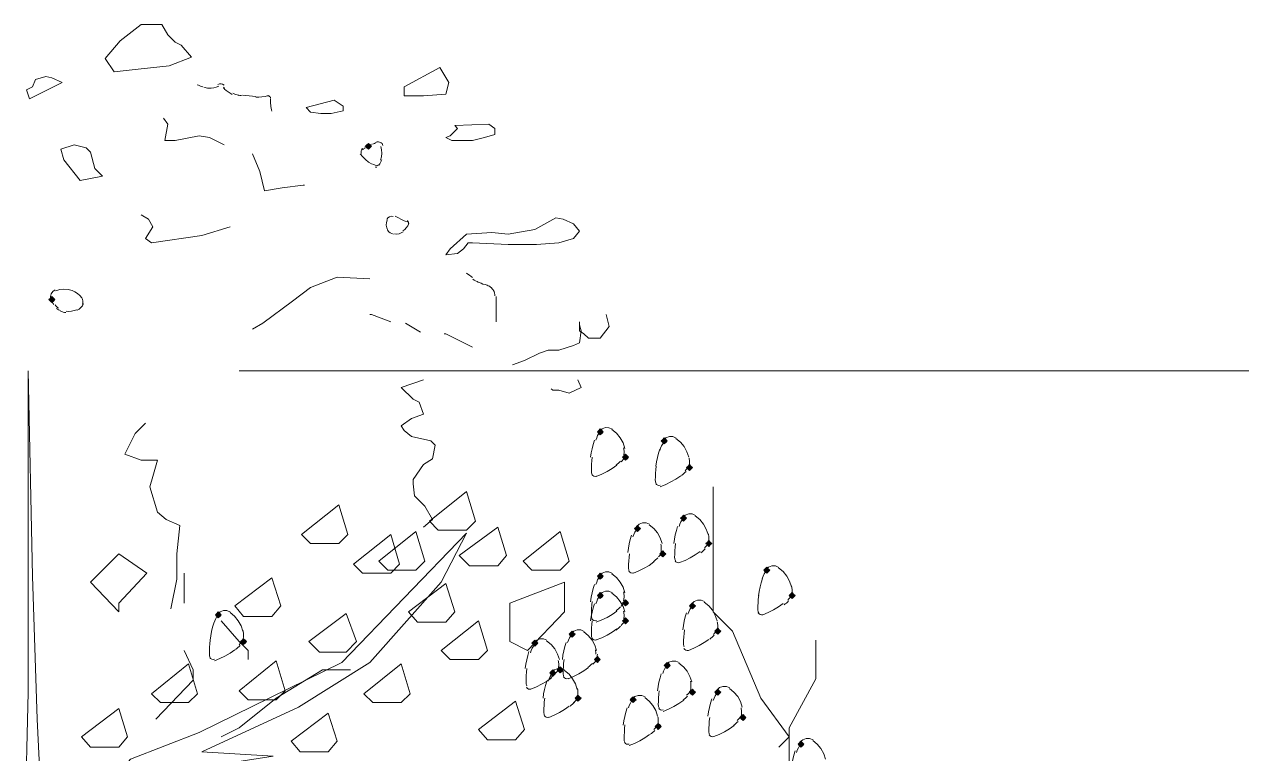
# Model space of a CAD drawing. Header units: millimetres. Extents: x 0 to 420, y 0 to 297.
# Drawn here: x 96.93 to 114.27, y 103.82 to 114.19 of the extents above; entities that cross this region are included whole.
import ezdxf

# ---------------------------------------------------------------- set-up
doc = ezdxf.new("R2010")
doc.units = ezdxf.units.MM

msp = doc.modelspace()

# ---------------------------------------------------------------- hatches: boundary and pattern name
for points in [[(101.833, 112.501), (101.812, 112.48), (101.791, 112.459), (101.812, 112.437), (101.833, 112.416), (101.854, 112.437), (101.875, 112.459), (101.854, 112.48), (101.833, 112.501)], [(97.324, 110.321), (97.303, 110.3), (97.282, 110.278), (97.303, 110.257), (97.324, 110.236), (97.346, 110.257), (97.367, 110.278), (97.346, 110.3), (97.324, 110.321)], [(105.135, 108.437), (105.114, 108.416), (105.093, 108.395), (105.114, 108.373), (105.135, 108.352), (105.156, 108.373), (105.177, 108.395), (105.156, 108.416), (105.135, 108.437)], [(106.045, 108.31), (106.024, 108.289), (106.003, 108.268), (106.024, 108.246), (106.045, 108.225), (106.066, 108.246), (106.087, 108.268), (106.066, 108.289), (106.045, 108.31)], [(105.495, 108.077), (105.474, 108.056), (105.452, 108.035), (105.474, 108.013), (105.495, 107.992), (105.516, 108.013), (105.537, 108.035), (105.516, 108.056), (105.495, 108.077)], [(106.405, 107.929), (106.384, 107.908), (106.362, 107.887), (106.384, 107.865), (106.405, 107.844), (106.426, 107.865), (106.447, 107.887), (106.426, 107.908), (106.405, 107.929)], [(106.32, 107.209), (106.299, 107.188), (106.278, 107.167), (106.299, 107.146), (106.32, 107.125), (106.341, 107.146), (106.362, 107.167), (106.341, 107.188), (106.32, 107.209)], [(105.664, 107.061), (105.643, 107.04), (105.622, 107.019), (105.643, 106.997), (105.664, 106.976), (105.685, 106.997), (105.706, 107.019), (105.685, 107.04), (105.664, 107.061)], [(106.68, 106.849), (106.659, 106.828), (106.638, 106.807), (106.659, 106.786), (106.68, 106.765), (106.701, 106.786), (106.722, 106.807), (106.701, 106.828), (106.68, 106.849)], [(106.024, 106.701), (106.003, 106.68), (105.982, 106.659), (106.003, 106.638), (106.024, 106.616), (106.045, 106.638), (106.066, 106.659), (106.045, 106.68), (106.024, 106.701)], [(107.505, 106.468), (107.484, 106.447), (107.463, 106.426), (107.484, 106.405), (107.505, 106.384), (107.527, 106.405), (107.548, 106.426), (107.527, 106.447), (107.505, 106.468)], [(105.135, 106.384), (105.114, 106.362), (105.093, 106.341), (105.114, 106.32), (105.135, 106.299), (105.156, 106.32), (105.177, 106.341), (105.156, 106.362), (105.135, 106.384)], [(105.135, 106.109), (105.114, 106.087), (105.093, 106.066), (105.114, 106.045), (105.135, 106.024), (105.156, 106.045), (105.177, 106.066), (105.156, 106.087), (105.135, 106.109)], [(107.865, 106.109), (107.844, 106.087), (107.823, 106.066), (107.844, 106.045), (107.865, 106.024), (107.887, 106.045), (107.908, 106.066), (107.887, 106.087), (107.865, 106.109)], [(105.495, 106.003), (105.474, 105.981), (105.452, 105.96), (105.474, 105.939), (105.495, 105.918), (105.516, 105.939), (105.537, 105.96), (105.516, 105.981), (105.495, 106.003)], [(106.447, 105.96), (106.426, 105.939), (106.405, 105.918), (106.426, 105.897), (106.447, 105.876), (106.468, 105.897), (106.49, 105.918), (106.468, 105.939), (106.447, 105.96)], [(99.695, 105.833), (99.674, 105.812), (99.653, 105.791), (99.674, 105.77), (99.695, 105.749), (99.716, 105.77), (99.737, 105.791), (99.716, 105.812), (99.695, 105.833)], [(105.495, 105.749), (105.474, 105.727), (105.452, 105.706), (105.474, 105.685), (105.495, 105.664), (105.516, 105.685), (105.537, 105.706), (105.516, 105.727), (105.495, 105.749)], [(106.807, 105.6), (106.786, 105.579), (106.765, 105.558), (106.786, 105.537), (106.807, 105.516), (106.828, 105.537), (106.849, 105.558), (106.828, 105.579), (106.807, 105.6)], [(100.055, 105.452), (100.034, 105.431), (100.012, 105.41), (100.034, 105.389), (100.055, 105.368), (100.076, 105.389), (100.097, 105.41), (100.076, 105.431), (100.055, 105.452)], [(104.204, 105.431), (104.182, 105.41), (104.161, 105.389), (104.182, 105.368), (104.204, 105.346), (104.225, 105.368), (104.246, 105.389), (104.225, 105.41), (104.204, 105.431)], [(104.733, 105.558), (104.712, 105.537), (104.69, 105.516), (104.712, 105.495), (104.733, 105.473), (104.754, 105.495), (104.775, 105.516), (104.754, 105.537), (104.733, 105.558)], [(104.563, 105.05), (104.542, 105.029), (104.521, 105.008), (104.542, 104.987), (104.563, 104.966), (104.585, 104.987), (104.606, 105.008), (104.585, 105.029), (104.563, 105.05)], [(105.093, 105.198), (105.071, 105.177), (105.05, 105.156), (105.071, 105.135), (105.093, 105.114), (105.114, 105.135), (105.135, 105.156), (105.114, 105.177), (105.093, 105.198)], [(106.087, 105.114), (106.066, 105.093), (106.045, 105.071), (106.066, 105.05), (106.087, 105.029), (106.109, 105.05), (106.13, 105.071), (106.109, 105.093), (106.087, 105.114)], [(104.458, 105.008), (104.436, 104.987), (104.415, 104.966), (104.436, 104.944), (104.458, 104.923), (104.479, 104.944), (104.5, 104.966), (104.479, 104.987), (104.458, 105.008)], [(106.447, 104.733), (106.426, 104.712), (106.405, 104.69), (106.426, 104.669), (106.447, 104.648), (106.468, 104.669), (106.49, 104.69), (106.468, 104.712), (106.447, 104.733)], [(106.807, 104.733), (106.786, 104.712), (106.765, 104.69), (106.786, 104.669), (106.807, 104.648), (106.828, 104.669), (106.849, 104.69), (106.828, 104.712), (106.807, 104.733)], [(104.817, 104.648), (104.796, 104.627), (104.775, 104.606), (104.796, 104.584), (104.817, 104.563), (104.838, 104.584), (104.86, 104.606), (104.838, 104.627), (104.817, 104.648)], [(105.601, 104.627), (105.579, 104.606), (105.558, 104.584), (105.579, 104.563), (105.601, 104.542), (105.622, 104.563), (105.643, 104.584), (105.622, 104.606), (105.601, 104.627)], [(107.167, 104.373), (107.146, 104.352), (107.125, 104.33), (107.146, 104.309), (107.167, 104.288), (107.188, 104.309), (107.209, 104.33), (107.188, 104.352), (107.167, 104.373)], [(105.96, 104.246), (105.939, 104.225), (105.918, 104.204), (105.939, 104.182), (105.96, 104.161), (105.982, 104.182), (106.003, 104.204), (105.982, 104.225), (105.96, 104.246)], [(107.992, 103.992), (107.971, 103.971), (107.95, 103.95), (107.971, 103.928), (107.992, 103.907), (108.013, 103.928), (108.035, 103.95), (108.013, 103.971), (107.992, 103.992)]]:
    msp.add_hatch(color=7).paths.add_polyline_path(points)

# ---------------------------------------------------------------- linework, layer by layer
at = {"lineweight": 13}
for points in [[(98.891, 114.194), (98.594, 114.194), (98.298, 113.961), (98.086, 113.707), (98.213, 113.517), (98.594, 113.559), (98.996, 113.602), (99.314, 113.729), (99.166, 113.898), (99.081, 113.94), (98.975, 114.046)], [(102.341, 113.305), (102.849, 113.58), (102.976, 113.369), (102.934, 113.199), (102.616, 113.178), (102.426, 113.178), (102.341, 113.178)], [(97.007, 113.136), (97.473, 113.369), (97.324, 113.432), (97.24, 113.453), (97.092, 113.411), (97.049, 113.305), (96.965, 113.263)], [(100.944, 113.009), (101.346, 113.115), (101.473, 113.03), (101.473, 112.966), (101.304, 112.924), (101.155, 112.924), (101.007, 112.945)], [(103.061, 112.755), (103.547, 112.776), (103.632, 112.712), (103.632, 112.628), (103.484, 112.586), (103.315, 112.543), (103.124, 112.543), (103.018, 112.543), (102.934, 112.586), (102.997, 112.607), (103.103, 112.712)], [(97.642, 112.48), (97.451, 112.416), (97.494, 112.268), (97.727, 111.972), (98.044, 112.035), (97.938, 112.141), (97.875, 112.374), (97.811, 112.437)], [(102.997, 110.998), (103.23, 111.21), (103.59, 111.231), (103.823, 111.21), (104.204, 111.273), (104.5, 111.443), (104.606, 111.421), (104.754, 111.358), (104.838, 111.252), (104.754, 111.146), (104.542, 111.083), (104.225, 111.062), (103.823, 111.062), (103.315, 111.083), (103.251, 111.083), (103.187, 110.998), (103.103, 110.934), (102.934, 110.913)], [(103.23, 107.548), (102.701, 107.125), (102.828, 106.997), (103.23, 106.997), (103.357, 107.125)], [(101.41, 107.357), (100.88, 106.934), (101.007, 106.807), (101.41, 106.807), (101.537, 106.934)], [(102.51, 106.976), (101.981, 106.553), (102.108, 106.426), (102.51, 106.426), (102.637, 106.553)], [(103.674, 107.04), (103.124, 106.638), (103.272, 106.489), (103.674, 106.489), (103.801, 106.638)], [(104.563, 106.976), (104.034, 106.553), (104.161, 106.426), (104.563, 106.426), (104.69, 106.553)], [(102.15, 106.934), (101.621, 106.511), (101.748, 106.384), (102.15, 106.384), (102.277, 106.511)], [(98.277, 106.659), (97.875, 106.257), (98.277, 105.833), (98.277, 105.96), (98.679, 106.384)], [(100.457, 106.32), (99.928, 105.918), (100.055, 105.77), (100.457, 105.77), (100.584, 105.918)], [(102.934, 106.236), (102.404, 105.833), (102.531, 105.685), (102.934, 105.685), (103.061, 105.833)], [(103.844, 105.96), (104.627, 106.257), (104.627, 105.833), (104.098, 105.283), (103.844, 105.41)], [(101.515, 105.812), (100.986, 105.41), (101.134, 105.262), (101.515, 105.262), (101.663, 105.41)], [(103.399, 105.706), (102.87, 105.283), (102.997, 105.156), (103.399, 105.156), (103.526, 105.283)], [(99.272, 105.093), (98.743, 104.669), (98.87, 104.542), (99.272, 104.542), (99.399, 104.669)], [(100.521, 105.135), (99.991, 104.712), (100.118, 104.584), (100.521, 104.584), (100.648, 104.712)], [(102.299, 105.093), (101.769, 104.669), (101.896, 104.542), (102.299, 104.542), (102.426, 104.669)], [(103.928, 104.563), (103.399, 104.161), (103.526, 104.013), (103.928, 104.013), (104.055, 104.161)], [(98.277, 104.457), (97.748, 104.055), (97.875, 103.907), (98.277, 103.907), (98.404, 104.055)], [(101.261, 104.394), (100.732, 103.992), (100.859, 103.844), (101.261, 103.844), (101.388, 103.992)]]:
    msp.add_lwpolyline(points, close=True, dxfattribs=at)
for points in [[(99.394, 113.336), (99.414, 113.327), (99.433, 113.319), (99.453, 113.312), (99.474, 113.305)], [(99.489, 113.3), (99.506, 113.295), (99.524, 113.291), (99.542, 113.288), (99.561, 113.286)], [(99.554, 113.285), (99.592, 113.284), (99.629, 113.289), (99.666, 113.3), (99.7, 113.316)], [(99.776, 113.329), (99.756, 113.341), (99.734, 113.347), (99.712, 113.346), (99.69, 113.338)], [(99.778, 113.293), (99.776, 113.295), (99.774, 113.298), (99.771, 113.3), (99.769, 113.302)], [(99.77, 113.291), (99.773, 113.287), (99.776, 113.284), (99.779, 113.281), (99.782, 113.278)], [(99.783, 113.274), (99.809, 113.252), (99.835, 113.232), (99.863, 113.213), (99.891, 113.195)], [(99.902, 113.216), (99.922, 113.206), (99.942, 113.197), (99.964, 113.19), (99.986, 113.184)], [(99.977, 113.187), (99.989, 113.185), (100.001, 113.183), (100.013, 113.181), (100.025, 113.18)], [(100.04, 113.185), (100.087, 113.181), (100.134, 113.177), (100.181, 113.173), (100.227, 113.17)], [(100.227, 113.158), (100.272, 113.157), (100.317, 113.161), (100.361, 113.169), (100.405, 113.182)], [(100.436, 113.151), (100.434, 113.157), (100.431, 113.164), (100.426, 113.169), (100.421, 113.173), (100.414, 113.176), (100.408, 113.178), (100.401, 113.178), (100.394, 113.176)], [(100.436, 113.159), (100.436, 113.155), (100.436, 113.151), (100.436, 113.147), (100.436, 113.142)], [(100.436, 113.145), (100.436, 113.146), (100.436, 113.148), (100.436, 113.149), (100.436, 113.151)], [(100.436, 113.135), (100.437, 113.113), (100.438, 113.091), (100.439, 113.069), (100.442, 113.046)], [(100.442, 113.046), (100.445, 113.024), (100.448, 113.002), (100.453, 112.98), (100.457, 112.958)], [(98.912, 112.861), (98.975, 112.776), (98.933, 112.543), (99.081, 112.543), (99.42, 112.607), (99.568, 112.586), (99.78, 112.48)], [(101.945, 112.511), (101.931, 112.506), (101.917, 112.5), (101.904, 112.495), (101.89, 112.49)], [(102.04, 112.472), (102.034, 112.486), (102.026, 112.497), (102.015, 112.507), (102.002, 112.515), (101.988, 112.52), (101.974, 112.522), (101.959, 112.521), (101.945, 112.518)], [(100.182, 112.353), (100.288, 112.099), (100.351, 111.823), (100.605, 111.866), (100.902, 111.908), (100.923, 111.908)], [(101.717, 112.353), (101.751, 112.308), (101.792, 112.269), (101.836, 112.234), (101.886, 112.206)], [(101.753, 112.43), (101.744, 112.424), (101.737, 112.416), (101.732, 112.406), (101.728, 112.396), (101.727, 112.385), (101.728, 112.375), (101.731, 112.364), (101.736, 112.355)], [(101.786, 112.431), (101.777, 112.426), (101.768, 112.421), (101.759, 112.416), (101.75, 112.411)], [(101.828, 112.471), (101.816, 112.465), (101.803, 112.459), (101.791, 112.453), (101.779, 112.446)], [(101.877, 112.491), (101.864, 112.486), (101.851, 112.48), (101.838, 112.474), (101.825, 112.468)], [(102.005, 112.262), (102.018, 112.31), (102.023, 112.36), (102.02, 112.409), (102.007, 112.458)], [(101.895, 112.204), (101.906, 112.199), (101.918, 112.194), (101.93, 112.189), (101.942, 112.185)], [(101.932, 112.165), (101.937, 112.164), (101.941, 112.163), (101.946, 112.162), (101.951, 112.162)], [(101.95, 112.183), (101.957, 112.184), (101.964, 112.187), (101.97, 112.191), (101.975, 112.196)], [(101.982, 112.192), (101.994, 112.21), (102.005, 112.229), (102.015, 112.248), (102.023, 112.268)], [(98.594, 111.485), (98.7, 111.421), (98.764, 111.315), (98.658, 111.146), (98.743, 111.083), (99.462, 111.188), (99.864, 111.315)], [(102.404, 111.379), (102.341, 111.4), (102.214, 111.464)], [(102.1, 111.41), (102.089, 111.373), (102.087, 111.335), (102.095, 111.297), (102.111, 111.262)], [(102.185, 111.46), (102.157, 111.464), (102.131, 111.457), (102.109, 111.442), (102.093, 111.419)], [(102.322, 111.254), (102.349, 111.276), (102.372, 111.301), (102.392, 111.329), (102.407, 111.36)], [(102.402, 111.356), (102.404, 111.362), (102.404, 111.369), (102.404, 111.375), (102.402, 111.381), (102.398, 111.387), (102.394, 111.392), (102.389, 111.396), (102.383, 111.398)], [(102.105, 111.264), (102.121, 111.243), (102.142, 111.227), (102.165, 111.216), (102.191, 111.21)], [(102.206, 111.211), (102.238, 111.21), (102.27, 111.215), (102.3, 111.226), (102.328, 111.242)], [(103.228, 110.656), (103.25, 110.639), (103.272, 110.623), (103.294, 110.607), (103.317, 110.591)], [(97.614, 110.406), (97.556, 110.422), (97.496, 110.426), (97.437, 110.419), (97.38, 110.4)], [(101.854, 110.575), (101.388, 110.596), (101.007, 110.448), (100.753, 110.257), (100.33, 109.94), (100.182, 109.855)], [(103.319, 110.568), (103.339, 110.556), (103.359, 110.544), (103.38, 110.533), (103.402, 110.522)], [(103.409, 110.522), (103.436, 110.51), (103.464, 110.499), (103.493, 110.49), (103.522, 110.482)], [(103.568, 110.458), (103.555, 110.468), (103.54, 110.475), (103.525, 110.481), (103.509, 110.486)], [(103.616, 110.4), (103.607, 110.417), (103.596, 110.432), (103.583, 110.446), (103.568, 110.458)], [(97.372, 110.416), (97.338, 110.393), (97.314, 110.36), (97.304, 110.321), (97.307, 110.28)], [(97.314, 110.293), (97.321, 110.271), (97.33, 110.249), (97.34, 110.228), (97.352, 110.208)], [(97.75, 110.304), (97.721, 110.336), (97.689, 110.365), (97.653, 110.388), (97.614, 110.406)], [(97.761, 110.208), (97.768, 110.232), (97.768, 110.257), (97.762, 110.282), (97.75, 110.304)], [(103.632, 110.331), (103.631, 110.351), (103.627, 110.371), (103.622, 110.391), (103.614, 110.409)], [(103.653, 110.321), (103.653, 110.151), (103.653, 109.961)], [(97.371, 110.203), (97.38, 110.19), (97.391, 110.177), (97.404, 110.166), (97.417, 110.156)], [(97.392, 110.149), (97.405, 110.141), (97.418, 110.134), (97.432, 110.128), (97.446, 110.122)], [(97.447, 110.112), (97.466, 110.106), (97.486, 110.1), (97.505, 110.096), (97.525, 110.093)], [(97.529, 110.112), (97.568, 110.109), (97.606, 110.112), (97.644, 110.12), (97.68, 110.134)], [(97.687, 110.126), (97.714, 110.142), (97.739, 110.163), (97.759, 110.188), (97.774, 110.216)], [(102.15, 109.961), (101.875, 110.067), (101.854, 110.067)], [(102.574, 109.813), (102.362, 109.94)], [(105.22, 110.067), (105.262, 109.897), (105.135, 109.728), (104.966, 109.728), (104.902, 109.791), (104.838, 109.834), (104.838, 109.961), (104.838, 109.918), (104.86, 109.834), (104.838, 109.664), (104.754, 109.622), (104.542, 109.559), (104.436, 109.559), (104.394, 109.559), (104.267, 109.516), (104.055, 109.411), (103.886, 109.347)], [(103.315, 109.601), (102.934, 109.791), (102.912, 109.791)], [(97.197, 102.51), (97.176, 103.039), (97.113, 104.309), (97.049, 106.341), (96.986, 109.262), (96.986, 106.193), (96.986, 104.69), (96.943, 102.891), (96.816, 101.494), (96.774, 98.404)], [(99.991, 109.262), (129.032, 109.262)], [(102.616, 109.135), (102.299, 109.029), (102.468, 108.86), (102.553, 108.818), (102.616, 108.648), (102.447, 108.585), (102.299, 108.479), (102.341, 108.416), (102.447, 108.331), (102.722, 108.268), (102.785, 108.204), (102.743, 108.013), (102.616, 107.929), (102.468, 107.717), (102.468, 107.654), (102.489, 107.484), (102.637, 107.336), (102.743, 107.146), (102.616, 107.04)], [(104.817, 109.135), (104.86, 109.029), (104.69, 108.945), (104.542, 108.987), (104.458, 108.987), (104.436, 109.008)], [(98.658, 108.521), (98.51, 108.373), (98.362, 108.077), (98.594, 107.992), (98.827, 107.992), (98.764, 107.759), (98.721, 107.611), (98.827, 107.252), (98.954, 107.146), (99.145, 107.061), (99.102, 106.659), (99.102, 106.299), (99.018, 105.876)], [(105.135, 108.402), (105.115, 108.373), (105.097, 108.343), (105.083, 108.311), (105.07, 108.278)], [(105.306, 108.435), (105.258, 108.455), (105.207, 108.456), (105.16, 108.439), (105.121, 108.404)], [(105.484, 108.16), (105.459, 108.239), (105.419, 108.312), (105.366, 108.375), (105.301, 108.427)], [(105.05, 108.277), (105.032, 108.217), (105.017, 108.156), (105.005, 108.095), (104.996, 108.033)], [(105.474, 108.109), (105.473, 108.124), (105.472, 108.14), (105.47, 108.155), (105.467, 108.17)], [(106.045, 108.254), (106.025, 108.225), (106.008, 108.195), (105.993, 108.163), (105.98, 108.13)], [(106.217, 108.308), (106.168, 108.328), (106.118, 108.329), (106.07, 108.312), (106.031, 108.277)], [(106.395, 108.033), (106.369, 108.112), (106.329, 108.185), (106.276, 108.248), (106.212, 108.3)], [(105.02, 108.034), (105.015, 107.984), (105.011, 107.934), (105.009, 107.884), (105.008, 107.834)], [(105.433, 107.97), (105.448, 107.985), (105.462, 108.001), (105.476, 108.018), (105.489, 108.035)], [(105.467, 108.044), (105.47, 108.06), (105.472, 108.076), (105.473, 108.093), (105.474, 108.109)], [(105.981, 108.15), (105.964, 108.09), (105.949, 108.029), (105.937, 107.968), (105.927, 107.906)], [(106.405, 107.961), (106.404, 107.976), (106.403, 107.992), (106.401, 108.007), (106.398, 108.022)], [(105.008, 107.834), (105.009, 107.822), (105.011, 107.811), (105.014, 107.799), (105.019, 107.789)], [(105.078, 107.762), (105.156, 107.793), (105.23, 107.83), (105.302, 107.872), (105.37, 107.92)], [(105.36, 107.923), (105.377, 107.936), (105.393, 107.95), (105.409, 107.964), (105.424, 107.979)], [(105.93, 107.907), (105.925, 107.857), (105.921, 107.807), (105.919, 107.757), (105.918, 107.707)], [(106.292, 107.775), (106.308, 107.788), (106.324, 107.802), (106.34, 107.816), (106.355, 107.83)], [(106.343, 107.843), (106.358, 107.858), (106.372, 107.874), (106.386, 107.891), (106.4, 107.908)], [(106.398, 107.896), (106.401, 107.912), (106.403, 107.928), (106.404, 107.944), (106.405, 107.961)], [(105.014, 107.788), (105.026, 107.773), (105.042, 107.763), (105.06, 107.759), (105.079, 107.763)], [(105.918, 107.707), (105.919, 107.695), (105.921, 107.684), (105.924, 107.672), (105.929, 107.662)], [(105.924, 107.661), (105.936, 107.646), (105.952, 107.636), (105.97, 107.632), (105.989, 107.636)], [(105.989, 107.614), (106.066, 107.645), (106.14, 107.682), (106.212, 107.724), (106.28, 107.772)], [(106.744, 107.611), (106.744, 106.659), (106.744, 105.833), (107.019, 105.558), (107.421, 104.606), (107.823, 104.055), (107.675, 103.907)], [(106.32, 107.174), (106.3, 107.145), (106.283, 107.115), (106.268, 107.084), (106.256, 107.051)], [(106.492, 107.207), (106.443, 107.227), (106.393, 107.228), (106.345, 107.211), (106.306, 107.176)], [(106.67, 106.933), (106.644, 107.012), (106.604, 107.084), (106.551, 107.147), (106.487, 107.2)], [(105.664, 107.026), (105.644, 106.997), (105.627, 106.967), (105.612, 106.935), (105.599, 106.903)], [(105.836, 107.08), (105.787, 107.1), (105.737, 107.101), (105.689, 107.084), (105.65, 107.049)], [(106.014, 106.806), (105.988, 106.885), (105.948, 106.957), (105.895, 107.02), (105.831, 107.073)], [(106.235, 107.05), (106.218, 106.99), (106.203, 106.929), (106.191, 106.867), (106.181, 106.805)], [(97.197, 102.51), (97.176, 102.15), (97.578, 102.743), (98.446, 103.738), (99.42, 104.119), (101.452, 105.114), (103.23, 106.955), (102.87, 106.257), (101.854, 105.114), (100.838, 104.479), (99.462, 103.844), (100.478, 103.78), (99.102, 103.568), (98.404, 103.251), (97.536, 102.108), (97.24, 101.219), (97.24, 99.208), (97.324, 96.795), (97.388, 93.959), (97.388, 91.101), (97.24, 88.223)], [(105.579, 106.923), (105.561, 106.863), (105.546, 106.802), (105.534, 106.74), (105.525, 106.678)], [(106.003, 106.733), (106.002, 106.748), (106.001, 106.764), (105.999, 106.779), (105.996, 106.795)], [(106.205, 106.806), (106.2, 106.756), (106.196, 106.706), (106.194, 106.656), (106.193, 106.606)], [(106.618, 106.742), (106.633, 106.758), (106.647, 106.774), (106.661, 106.79), (106.675, 106.807)], [(106.68, 106.881), (106.68, 106.897), (106.678, 106.912), (106.676, 106.928), (106.673, 106.943)], [(106.673, 106.817), (106.676, 106.833), (106.678, 106.849), (106.68, 106.865), (106.68, 106.881)], [(105.549, 106.658), (105.544, 106.608), (105.54, 106.558), (105.538, 106.508), (105.537, 106.458)], [(105.962, 106.615), (105.977, 106.631), (105.991, 106.647), (106.005, 106.663), (106.019, 106.68)], [(105.996, 106.669), (105.999, 106.685), (106.001, 106.701), (106.002, 106.717), (106.003, 106.733)], [(106.264, 106.534), (106.341, 106.566), (106.415, 106.602), (106.487, 106.645), (106.555, 106.692)], [(106.567, 106.675), (106.583, 106.687), (106.6, 106.701), (106.615, 106.715), (106.63, 106.73)], [(105.537, 106.458), (105.538, 106.446), (105.54, 106.435), (105.543, 106.424), (105.548, 106.413)], [(105.608, 106.386), (105.685, 106.417), (105.759, 106.454), (105.831, 106.496), (105.899, 106.544)], [(105.89, 106.548), (105.906, 106.56), (105.922, 106.574), (105.938, 106.588), (105.953, 106.603)], [(106.193, 106.606), (106.194, 106.594), (106.196, 106.583), (106.199, 106.572), (106.204, 106.561)], [(106.199, 106.56), (106.211, 106.545), (106.227, 106.535), (106.245, 106.532), (106.264, 106.535)], [(107.677, 106.466), (107.629, 106.487), (107.578, 106.488), (107.531, 106.47), (107.491, 106.435)], [(107.855, 106.192), (107.829, 106.271), (107.789, 106.343), (107.737, 106.406), (107.672, 106.459)], [(99.208, 106.384), (99.208, 105.96)], [(105.135, 106.349), (105.115, 106.32), (105.097, 106.29), (105.083, 106.258), (105.07, 106.225)], [(105.306, 106.382), (105.258, 106.402), (105.207, 106.403), (105.16, 106.386), (105.121, 106.351)], [(105.484, 106.107), (105.459, 106.186), (105.419, 106.258), (105.366, 106.322), (105.301, 106.374)], [(105.543, 106.412), (105.555, 106.397), (105.571, 106.387), (105.589, 106.384), (105.608, 106.387)], [(107.442, 106.309), (107.424, 106.249), (107.409, 106.188), (107.397, 106.126), (107.388, 106.064)], [(107.506, 106.433), (107.486, 106.405), (107.468, 106.374), (107.453, 106.343), (107.441, 106.31)], [(105.05, 106.224), (105.032, 106.164), (105.017, 106.103), (105.005, 106.042), (104.996, 105.979)], [(105.306, 106.107), (105.258, 106.127), (105.207, 106.128), (105.16, 106.11), (105.121, 106.076)], [(105.484, 105.832), (105.459, 105.911), (105.419, 105.983), (105.366, 106.047), (105.301, 106.099)], [(105.474, 106.056), (105.473, 106.071), (105.472, 106.087), (105.47, 106.102), (105.467, 106.117)], [(107.865, 106.14), (107.865, 106.156), (107.864, 106.171), (107.862, 106.187), (107.859, 106.202)], [(107.859, 106.076), (107.862, 106.092), (107.864, 106.108), (107.865, 106.124), (107.865, 106.14)], [(105.05, 105.949), (105.032, 105.889), (105.017, 105.828), (105.005, 105.766), (104.996, 105.704)], [(105.02, 105.98), (105.015, 105.931), (105.011, 105.881), (105.009, 105.831), (105.008, 105.78)], [(105.135, 106.073), (105.115, 106.045), (105.097, 106.015), (105.083, 105.983), (105.07, 105.95)], [(105.433, 105.917), (105.448, 105.932), (105.462, 105.948), (105.476, 105.965), (105.489, 105.981)], [(105.467, 105.991), (105.47, 106.007), (105.472, 106.023), (105.473, 106.039), (105.474, 106.056)], [(106.447, 105.925), (106.427, 105.897), (106.41, 105.866), (106.395, 105.835), (106.383, 105.802)], [(106.619, 105.98), (106.57, 106), (106.52, 106.001), (106.472, 105.983), (106.433, 105.949)], [(106.797, 105.705), (106.771, 105.784), (106.731, 105.856), (106.678, 105.92), (106.614, 105.972)], [(107.391, 106.065), (107.385, 106.015), (107.382, 105.965), (107.379, 105.915), (107.379, 105.865)], [(107.449, 105.794), (107.526, 105.825), (107.601, 105.862), (107.672, 105.904), (107.74, 105.951)], [(107.752, 105.934), (107.769, 105.947), (107.785, 105.96), (107.801, 105.974), (107.816, 105.989)], [(107.803, 106.001), (107.818, 106.017), (107.833, 106.033), (107.847, 106.049), (107.86, 106.066)], [(99.695, 105.798), (99.675, 105.77), (99.658, 105.739), (99.643, 105.708), (99.63, 105.675)], [(99.867, 105.831), (99.818, 105.852), (99.768, 105.853), (99.72, 105.835), (99.681, 105.8)], [(100.045, 105.557), (100.019, 105.636), (99.979, 105.708), (99.926, 105.771), (99.862, 105.824)], [(105.008, 105.78), (105.009, 105.769), (105.011, 105.757), (105.014, 105.746), (105.019, 105.736)], [(105.078, 105.688), (105.156, 105.719), (105.23, 105.756), (105.302, 105.798), (105.37, 105.846)], [(105.36, 105.849), (105.377, 105.862), (105.393, 105.875), (105.409, 105.89), (105.424, 105.904)], [(105.474, 105.78), (105.473, 105.796), (105.472, 105.811), (105.47, 105.827), (105.467, 105.842)], [(105.467, 105.716), (105.47, 105.732), (105.472, 105.748), (105.473, 105.764), (105.474, 105.78)], [(106.362, 105.822), (106.345, 105.762), (106.33, 105.701), (106.318, 105.639), (106.308, 105.577)], [(107.379, 105.865), (107.379, 105.853), (107.381, 105.842), (107.385, 105.831), (107.39, 105.82)], [(107.385, 105.819), (107.397, 105.804), (107.412, 105.795), (107.431, 105.791), (107.449, 105.794)], [(99.631, 105.674), (99.614, 105.614), (99.599, 105.553), (99.587, 105.491), (99.577, 105.429)], [(99.737, 105.706), (99.991, 105.41), (100.118, 105.283), (100.118, 105.156)], [(104.904, 105.556), (104.856, 105.576), (104.805, 105.577), (104.758, 105.56), (104.719, 105.525)], [(105.02, 105.705), (105.015, 105.655), (105.011, 105.605), (105.009, 105.555), (105.008, 105.505)], [(105.014, 105.734), (105.026, 105.719), (105.042, 105.71), (105.06, 105.706), (105.079, 105.709)], [(105.078, 105.434), (105.156, 105.465), (105.23, 105.502), (105.302, 105.544), (105.37, 105.592)], [(105.36, 105.574), (105.377, 105.587), (105.393, 105.6), (105.409, 105.614), (105.424, 105.629)], [(105.433, 105.641), (105.448, 105.657), (105.462, 105.673), (105.476, 105.689), (105.489, 105.706)], [(106.332, 105.578), (106.327, 105.528), (106.323, 105.478), (106.321, 105.428), (106.32, 105.378)], [(106.745, 105.514), (106.76, 105.53), (106.774, 105.546), (106.788, 105.562), (106.802, 105.579)], [(106.807, 105.632), (106.807, 105.648), (106.805, 105.663), (106.803, 105.679), (106.8, 105.694)], [(106.8, 105.568), (106.803, 105.584), (106.805, 105.6), (106.807, 105.616), (106.807, 105.632)], [(99.58, 105.43), (99.575, 105.38), (99.571, 105.33), (99.569, 105.28), (99.568, 105.23)], [(99.993, 105.366), (100.008, 105.382), (100.022, 105.398), (100.036, 105.414), (100.05, 105.431)], [(100.055, 105.505), (100.054, 105.521), (100.053, 105.536), (100.051, 105.552), (100.048, 105.567)], [(100.048, 105.441), (100.051, 105.457), (100.053, 105.473), (100.054, 105.489), (100.055, 105.505)], [(104.375, 105.429), (104.327, 105.449), (104.276, 105.45), (104.229, 105.433), (104.189, 105.398)], [(104.553, 105.155), (104.527, 105.234), (104.487, 105.306), (104.435, 105.369), (104.37, 105.422)], [(104.648, 105.399), (104.63, 105.339), (104.615, 105.278), (104.603, 105.216), (104.594, 105.154)], [(104.733, 105.523), (104.713, 105.494), (104.695, 105.464), (104.68, 105.433), (104.668, 105.4)], [(105.082, 105.282), (105.057, 105.361), (105.017, 105.433), (104.964, 105.496), (104.899, 105.549)], [(105.008, 105.505), (105.009, 105.494), (105.011, 105.482), (105.014, 105.471), (105.019, 105.461)], [(105.014, 105.459), (105.026, 105.444), (105.042, 105.435), (105.06, 105.431), (105.079, 105.434)], [(106.391, 105.286), (106.468, 105.317), (106.542, 105.354), (106.614, 105.396), (106.682, 105.443)], [(106.694, 105.447), (106.71, 105.46), (106.727, 105.473), (106.742, 105.487), (106.757, 105.502)], [(108.204, 105.431), (108.204, 104.881), (107.823, 104.182), (107.823, 103.505), (108.606, 103.082), (108.606, 102.679), (108.606, 102.277), (108.331, 101.854)], [(99.208, 105.283), (99.335, 105.008), (99.335, 104.86), (98.806, 104.309)], [(99.568, 105.23), (99.569, 105.218), (99.571, 105.207), (99.574, 105.196), (99.579, 105.185)], [(99.639, 105.137), (99.716, 105.169), (99.79, 105.205), (99.862, 105.248), (99.93, 105.295)], [(99.942, 105.299), (99.958, 105.312), (99.974, 105.325), (99.99, 105.339), (100.005, 105.354)], [(104.119, 105.272), (104.101, 105.212), (104.086, 105.151), (104.074, 105.089), (104.065, 105.027)], [(104.204, 105.375), (104.184, 105.346), (104.166, 105.316), (104.151, 105.284), (104.139, 105.252)], [(105.071, 105.23), (105.071, 105.246), (105.07, 105.261), (105.068, 105.277), (105.065, 105.292)], [(105.086, 105.166), (105.089, 105.182), (105.091, 105.198), (105.092, 105.214), (105.093, 105.23)], [(106.32, 105.378), (106.321, 105.367), (106.323, 105.355), (106.326, 105.344), (106.331, 105.334)], [(106.326, 105.311), (106.338, 105.296), (106.354, 105.287), (106.372, 105.283), (106.391, 105.286)], [(99.574, 105.184), (99.586, 105.169), (99.602, 105.16), (99.62, 105.156), (99.639, 105.159)], [(104.542, 105.082), (104.542, 105.097), (104.54, 105.113), (104.538, 105.128), (104.535, 105.144)], [(104.535, 105.018), (104.538, 105.034), (104.54, 105.05), (104.542, 105.066), (104.542, 105.082)], [(104.618, 105.155), (104.612, 105.105), (104.609, 105.055), (104.606, 105.005), (104.606, 104.955)], [(104.958, 105.045), (104.975, 105.058), (104.991, 105.071), (105.006, 105.085), (105.022, 105.1)], [(105.03, 105.091), (105.045, 105.107), (105.06, 105.123), (105.074, 105.139), (105.087, 105.156)], [(106.088, 105.079), (106.067, 105.05), (106.05, 105.02), (106.035, 104.988), (106.023, 104.955)], [(106.259, 105.112), (106.211, 105.132), (106.16, 105.133), (106.112, 105.116), (106.073, 105.081)], [(106.437, 104.837), (106.411, 104.916), (106.371, 104.988), (106.318, 105.052), (106.254, 105.104)], [(99.737, 104.055), (99.991, 104.182), (100.521, 104.606), (101.177, 105.008), (101.579, 105.008)], [(104.089, 105.028), (104.083, 104.978), (104.08, 104.928), (104.077, 104.878), (104.077, 104.828)], [(104.147, 104.735), (104.224, 104.766), (104.299, 104.803), (104.37, 104.845), (104.438, 104.893)], [(104.458, 104.973), (104.438, 104.944), (104.42, 104.914), (104.405, 104.882), (104.393, 104.849)], [(104.429, 104.897), (104.446, 104.909), (104.462, 104.923), (104.477, 104.937), (104.492, 104.952)], [(104.629, 105.006), (104.581, 105.026), (104.53, 105.027), (104.483, 105.01), (104.443, 104.975)], [(104.501, 104.964), (104.516, 104.98), (104.531, 104.996), (104.545, 105.012), (104.558, 105.029)], [(104.606, 104.955), (104.606, 104.943), (104.609, 104.932), (104.612, 104.921), (104.617, 104.91)], [(104.612, 104.909), (104.624, 104.894), (104.64, 104.884), (104.658, 104.881), (104.677, 104.884)], [(104.807, 104.731), (104.781, 104.81), (104.741, 104.883), (104.689, 104.946), (104.624, 104.998)], [(104.676, 104.883), (104.753, 104.915), (104.828, 104.951), (104.899, 104.994), (104.968, 105.041)], [(106.003, 104.954), (105.985, 104.894), (105.97, 104.833), (105.958, 104.772), (105.949, 104.71)], [(104.077, 104.828), (104.077, 104.816), (104.079, 104.805), (104.083, 104.794), (104.088, 104.783)], [(104.083, 104.761), (104.095, 104.746), (104.11, 104.736), (104.129, 104.733), (104.147, 104.736)], [(104.373, 104.848), (104.355, 104.788), (104.34, 104.727), (104.328, 104.666), (104.319, 104.604)], [(104.817, 104.68), (104.817, 104.695), (104.816, 104.711), (104.814, 104.726), (104.811, 104.741)], [(105.972, 104.71), (105.967, 104.661), (105.963, 104.611), (105.961, 104.561), (105.96, 104.51)], [(106.364, 104.647), (106.379, 104.662), (106.393, 104.678), (106.407, 104.695), (106.421, 104.711)], [(106.426, 104.786), (106.426, 104.801), (106.424, 104.817), (106.422, 104.832), (106.419, 104.847)], [(106.419, 104.721), (106.422, 104.737), (106.424, 104.753), (106.426, 104.769), (106.426, 104.786)], [(106.979, 104.752), (106.93, 104.772), (106.88, 104.773), (106.832, 104.756), (106.793, 104.721)], [(107.157, 104.477), (107.131, 104.556), (107.091, 104.629), (107.038, 104.692), (106.974, 104.744)], [(104.343, 104.605), (104.337, 104.555), (104.334, 104.505), (104.331, 104.455), (104.331, 104.405)], [(104.704, 104.494), (104.721, 104.507), (104.737, 104.521), (104.753, 104.535), (104.768, 104.55)], [(104.755, 104.541), (104.77, 104.556), (104.785, 104.572), (104.799, 104.589), (104.812, 104.606)], [(104.811, 104.615), (104.813, 104.631), (104.816, 104.647), (104.817, 104.664), (104.817, 104.68)], [(105.601, 104.592), (105.581, 104.563), (105.563, 104.533), (105.548, 104.501), (105.536, 104.468)], [(105.772, 104.625), (105.724, 104.645), (105.673, 104.646), (105.626, 104.629), (105.586, 104.594)], [(105.95, 104.35), (105.924, 104.429), (105.884, 104.502), (105.832, 104.565), (105.767, 104.617)], [(106.031, 104.418), (106.108, 104.449), (106.183, 104.486), (106.254, 104.528), (106.322, 104.576)], [(106.313, 104.579), (106.329, 104.592), (106.346, 104.606), (106.361, 104.62), (106.376, 104.634)], [(106.722, 104.594), (106.704, 104.534), (106.689, 104.473), (106.677, 104.412), (106.668, 104.35)], [(106.807, 104.698), (106.787, 104.669), (106.77, 104.639), (106.755, 104.607), (106.742, 104.574)], [(104.331, 104.405), (104.331, 104.393), (104.333, 104.382), (104.337, 104.37), (104.342, 104.36)], [(104.337, 104.359), (104.349, 104.344), (104.364, 104.334), (104.383, 104.33), (104.401, 104.334)], [(104.401, 104.333), (104.478, 104.364), (104.553, 104.401), (104.624, 104.443), (104.692, 104.491)], [(105.516, 104.467), (105.498, 104.407), (105.483, 104.346), (105.471, 104.285), (105.462, 104.223)], [(105.96, 104.51), (105.961, 104.499), (105.963, 104.487), (105.967, 104.476), (105.971, 104.466)], [(105.967, 104.464), (105.978, 104.449), (105.994, 104.44), (106.012, 104.436), (106.031, 104.439)], [(107.146, 104.405), (107.145, 104.42), (107.144, 104.436), (107.142, 104.451), (107.139, 104.466)], [(107.139, 104.34), (107.142, 104.356), (107.144, 104.372), (107.145, 104.388), (107.146, 104.405)], [(105.486, 104.224), (105.48, 104.174), (105.477, 104.124), (105.474, 104.074), (105.474, 104.024)], [(105.898, 104.16), (105.913, 104.175), (105.928, 104.191), (105.942, 104.208), (105.955, 104.225)], [(105.96, 104.278), (105.96, 104.293), (105.959, 104.309), (105.957, 104.324), (105.954, 104.339)], [(105.954, 104.213), (105.956, 104.229), (105.959, 104.245), (105.96, 104.261), (105.96, 104.278)], [(106.692, 104.329), (106.687, 104.28), (106.683, 104.23), (106.681, 104.18), (106.68, 104.129)], [(106.751, 104.058), (106.828, 104.089), (106.902, 104.126), (106.974, 104.168), (107.042, 104.216)], [(107.033, 104.219), (107.049, 104.232), (107.065, 104.246), (107.081, 104.26), (107.096, 104.274)], [(107.084, 104.287), (107.099, 104.302), (107.113, 104.318), (107.127, 104.335), (107.14, 104.352)], [(105.474, 104.024), (105.474, 104.012), (105.476, 104.001), (105.48, 103.989), (105.485, 103.979)], [(105.544, 103.931), (105.621, 103.962), (105.696, 103.999), (105.767, 104.041), (105.835, 104.089)], [(105.847, 104.092), (105.864, 104.105), (105.88, 104.119), (105.896, 104.133), (105.911, 104.147)], [(106.68, 104.129), (106.681, 104.118), (106.683, 104.106), (106.686, 104.095), (106.691, 104.085)], [(106.686, 104.083), (106.698, 104.068), (106.714, 104.059), (106.732, 104.055), (106.751, 104.058)], [(108.164, 104.011), (108.116, 104.031), (108.065, 104.032), (108.017, 104.015), (107.978, 103.98)], [(105.48, 103.978), (105.492, 103.963), (105.507, 103.953), (105.526, 103.95), (105.544, 103.953)], [(107.908, 103.854), (107.89, 103.793), (107.875, 103.733), (107.863, 103.671), (107.854, 103.609)], [(107.993, 103.957), (107.972, 103.928), (107.955, 103.898), (107.94, 103.866), (107.928, 103.833)], [(108.342, 103.736), (108.316, 103.816), (108.276, 103.888), (108.223, 103.951), (108.159, 104.004)]]:
    msp.add_lwpolyline(points, dxfattribs=at)
at = {"lineweight": 0}
for points in [[(101.833, 112.501), (101.812, 112.48), (101.791, 112.459), (101.812, 112.437), (101.833, 112.416), (101.854, 112.437), (101.875, 112.459), (101.854, 112.48)], [(97.324, 110.321), (97.303, 110.3), (97.282, 110.278), (97.303, 110.257), (97.324, 110.236), (97.346, 110.257), (97.367, 110.278), (97.346, 110.3)], [(105.135, 108.437), (105.114, 108.416), (105.093, 108.395), (105.114, 108.373), (105.135, 108.352), (105.156, 108.373), (105.177, 108.395), (105.156, 108.416)], [(106.045, 108.31), (106.024, 108.289), (106.003, 108.268), (106.024, 108.246), (106.045, 108.225), (106.066, 108.246), (106.087, 108.268), (106.066, 108.289)], [(105.495, 108.077), (105.474, 108.056), (105.452, 108.035), (105.474, 108.013), (105.495, 107.992), (105.516, 108.013), (105.537, 108.035), (105.516, 108.056)], [(106.405, 107.929), (106.384, 107.908), (106.362, 107.887), (106.384, 107.865), (106.405, 107.844), (106.426, 107.865), (106.447, 107.887), (106.426, 107.908)], [(106.32, 107.209), (106.299, 107.188), (106.278, 107.167), (106.299, 107.146), (106.32, 107.125), (106.341, 107.146), (106.362, 107.167), (106.341, 107.188)], [(105.664, 107.061), (105.643, 107.04), (105.622, 107.019), (105.643, 106.997), (105.664, 106.976), (105.685, 106.997), (105.706, 107.019), (105.685, 107.04)], [(106.68, 106.849), (106.659, 106.828), (106.638, 106.807), (106.659, 106.786), (106.68, 106.765), (106.701, 106.786), (106.722, 106.807), (106.701, 106.828)], [(106.024, 106.701), (106.003, 106.68), (105.982, 106.659), (106.003, 106.638), (106.024, 106.616), (106.045, 106.638), (106.066, 106.659), (106.045, 106.68)], [(107.505, 106.468), (107.484, 106.447), (107.463, 106.426), (107.484, 106.405), (107.505, 106.384), (107.527, 106.405), (107.548, 106.426), (107.527, 106.447)], [(105.135, 106.384), (105.114, 106.362), (105.093, 106.341), (105.114, 106.32), (105.135, 106.299), (105.156, 106.32), (105.177, 106.341), (105.156, 106.362)], [(105.135, 106.109), (105.114, 106.087), (105.093, 106.066), (105.114, 106.045), (105.135, 106.024), (105.156, 106.045), (105.177, 106.066), (105.156, 106.087)], [(107.865, 106.109), (107.844, 106.087), (107.823, 106.066), (107.844, 106.045), (107.865, 106.024), (107.887, 106.045), (107.908, 106.066), (107.887, 106.087)], [(105.495, 106.003), (105.474, 105.981), (105.452, 105.96), (105.474, 105.939), (105.495, 105.918), (105.516, 105.939), (105.537, 105.96), (105.516, 105.981)], [(106.447, 105.96), (106.426, 105.939), (106.405, 105.918), (106.426, 105.897), (106.447, 105.876), (106.468, 105.897), (106.49, 105.918), (106.468, 105.939)], [(99.695, 105.833), (99.674, 105.812), (99.653, 105.791), (99.674, 105.77), (99.695, 105.749), (99.716, 105.77), (99.737, 105.791), (99.716, 105.812)], [(105.495, 105.749), (105.474, 105.727), (105.452, 105.706), (105.474, 105.685), (105.495, 105.664), (105.516, 105.685), (105.537, 105.706), (105.516, 105.727)], [(106.807, 105.6), (106.786, 105.579), (106.765, 105.558), (106.786, 105.537), (106.807, 105.516), (106.828, 105.537), (106.849, 105.558), (106.828, 105.579)], [(100.055, 105.452), (100.034, 105.431), (100.012, 105.41), (100.034, 105.389), (100.055, 105.368), (100.076, 105.389), (100.097, 105.41), (100.076, 105.431)], [(104.204, 105.431), (104.182, 105.41), (104.161, 105.389), (104.182, 105.368), (104.204, 105.346), (104.225, 105.368), (104.246, 105.389), (104.225, 105.41)], [(104.733, 105.558), (104.712, 105.537), (104.69, 105.516), (104.712, 105.495), (104.733, 105.473), (104.754, 105.495), (104.775, 105.516), (104.754, 105.537)], [(104.563, 105.05), (104.542, 105.029), (104.521, 105.008), (104.542, 104.987), (104.563, 104.966), (104.585, 104.987), (104.606, 105.008), (104.585, 105.029)], [(105.093, 105.198), (105.071, 105.177), (105.05, 105.156), (105.071, 105.135), (105.093, 105.114), (105.114, 105.135), (105.135, 105.156), (105.114, 105.177)], [(106.087, 105.114), (106.066, 105.093), (106.045, 105.071), (106.066, 105.05), (106.087, 105.029), (106.109, 105.05), (106.13, 105.071), (106.109, 105.093)], [(104.458, 105.008), (104.436, 104.987), (104.415, 104.966), (104.436, 104.944), (104.458, 104.923), (104.479, 104.944), (104.5, 104.966), (104.479, 104.987)], [(106.447, 104.733), (106.426, 104.712), (106.405, 104.69), (106.426, 104.669), (106.447, 104.648), (106.468, 104.669), (106.49, 104.69), (106.468, 104.712)], [(106.807, 104.733), (106.786, 104.712), (106.765, 104.69), (106.786, 104.669), (106.807, 104.648), (106.828, 104.669), (106.849, 104.69), (106.828, 104.712)], [(104.817, 104.648), (104.796, 104.627), (104.775, 104.606), (104.796, 104.584), (104.817, 104.563), (104.838, 104.584), (104.86, 104.606), (104.838, 104.627)], [(105.601, 104.627), (105.579, 104.606), (105.558, 104.584), (105.579, 104.563), (105.601, 104.542), (105.622, 104.563), (105.643, 104.584), (105.622, 104.606)], [(107.167, 104.373), (107.146, 104.352), (107.125, 104.33), (107.146, 104.309), (107.167, 104.288), (107.188, 104.309), (107.209, 104.33), (107.188, 104.352)], [(105.96, 104.246), (105.939, 104.225), (105.918, 104.204), (105.939, 104.182), (105.96, 104.161), (105.982, 104.182), (106.003, 104.204), (105.982, 104.225)], [(107.992, 103.992), (107.971, 103.971), (107.95, 103.95), (107.971, 103.928), (107.992, 103.907), (108.013, 103.928), (108.035, 103.95), (108.013, 103.971)]]:
    msp.add_lwpolyline(points, close=True, dxfattribs=at)

doc.saveas('drawing.dxf')
